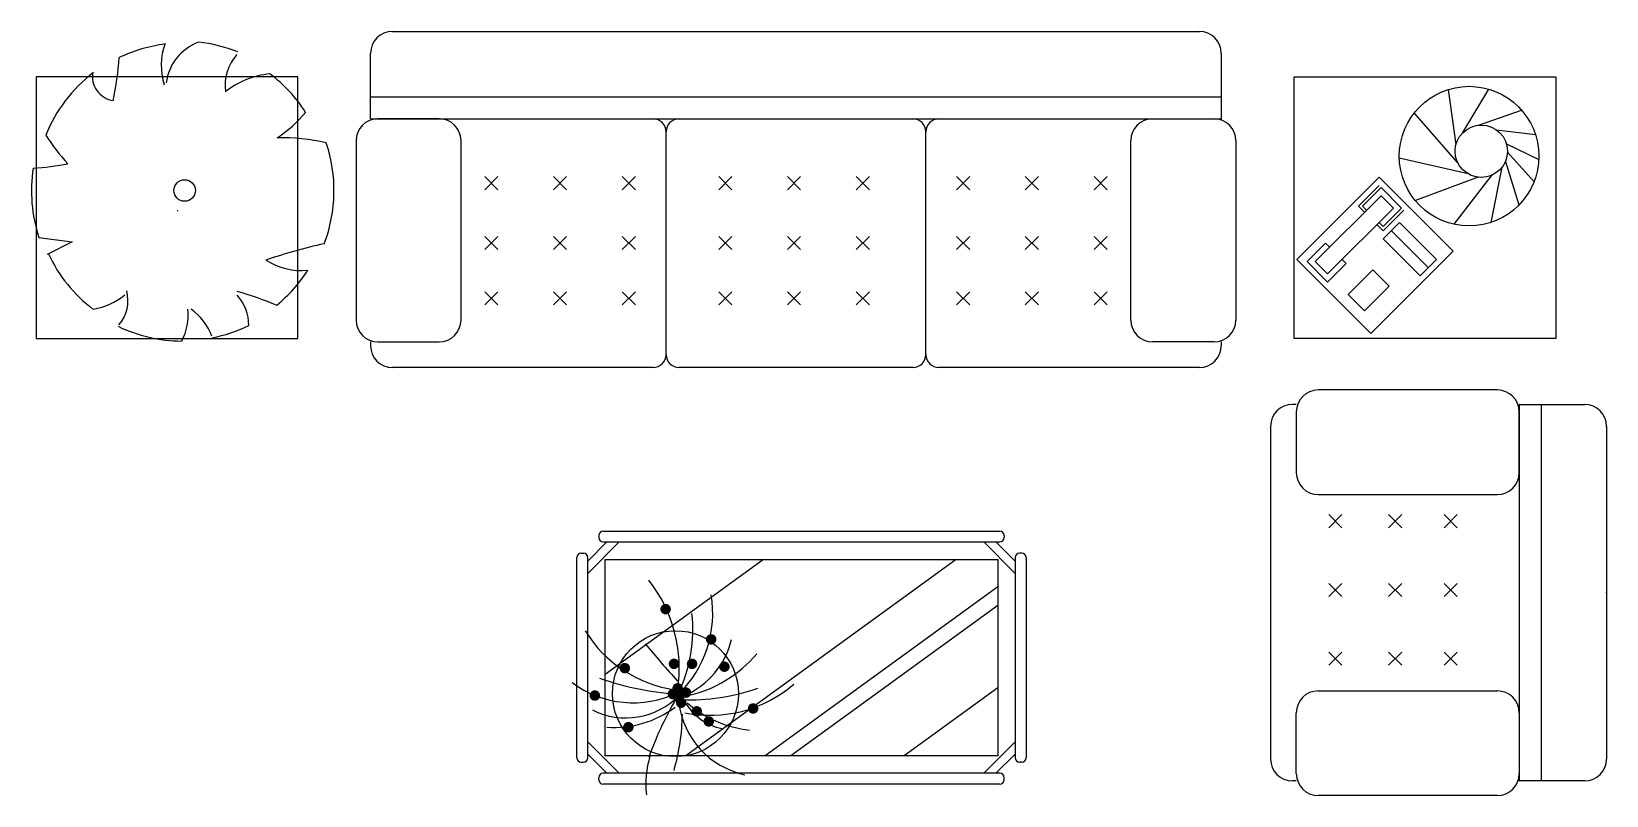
# Model space of a CAD drawing. Header units: millimetres. Extents: x -3494 to 116, y -1647 to 104.
import ezdxf

# ---------------------------------------------------------------- set-up
doc = ezdxf.new("R2010")
doc.units = ezdxf.units.MM
doc.layers.add('Furniture_家具', color=253, linetype='Continuous')
doc.styles.add('DIM_FONT', font='SIMPLEX', dxfattribs={"width": 0.8})

msp = doc.modelspace()

# ---------------------------------------------------------------- linework, layer by layer
at = {"layer": 'Furniture_家具'}
for p, q in [((-2666.9, 103.5), (-816.9, 103.5)), ((-2716.9, -96.5), (-2716.9, 53.5)), ((-766.9, 53.5), (-766.9, -99.3)), ((-2716.9, -46.5), (-766.9, -46.5)), ((-2716.9, -96.5), (-766.9, -96.5)), ((-2559.6, -96.5), (-2700.3, -96.5)), ((-924.1, -96.5), (-783.4, -96.5)), ((-2039.6, -636.5), (-2039.6, -126.5)), ((-1444.1, -636.5), (-1444.1, -126.5)), ((-2750.3, -146.5), (-2750.3, -557.6)), ((-2509.6, -557.6), (-2509.6, -146.5)), ((-974.1, -557.6), (-974.1, -146.5)), ((-733.4, -146.5), (-733.4, -557.6)), ((-2425.1, -259), (-2455.3, -228.8)), ((-2455.3, -259), (-2425.1, -228.8)), ((-2297.7, -259), (-2267.5, -228.8)), ((-2267.5, -259), (-2297.7, -228.8)), ((-2109.9, -259), (-2140.1, -228.8)), ((-2140.1, -259), (-2109.9, -228.8)), ((-1919, -259), (-1888.8, -228.8)), ((-1888.8, -259), (-1919, -228.8)), ((-1731.2, -259), (-1761.4, -228.8)), ((-1761.4, -259), (-1731.2, -228.8)), ((-1603.8, -259), (-1573.6, -228.8)), ((-1573.6, -259), (-1603.8, -228.8)), ((-1343.6, -259), (-1373.8, -228.8)), ((-1373.8, -259), (-1343.6, -228.8)), ((-1216.2, -259), (-1186.1, -228.8)), ((-1186.1, -259), (-1216.2, -228.8)), ((-1028.5, -259), (-1058.6, -228.8)), ((-1058.6, -259), (-1028.5, -228.8)), ((-593.8, -419), (-405.3, -230.4)), ((-405.3, -249.3), (-452.4, -296.4)), ((-405.3, -230.4), (-235.6, -400.1)), ((-400.6, -272.8), (-551.4, -423.7)), ((-400.6, -254), (-443, -296.4)), ((-353.4, -301.1), (-400.6, -254)), ((-400.6, -272.8), (-372.3, -301.1)), ((-523.1, -452), (-372.3, -301.1)), ((-452.4, -296.4), (-438.3, -310.5)), ((-443, -296.4), (-433.6, -305.8)), ((-395.9, -343.5), (-353.4, -301.1)), ((-395.9, -353), (-348.7, -305.8)), ((-410, -338.8), (-395.9, -353)), ((-405.3, -334.1), (-395.9, -343.5)), ((-358.1, -334.1), (-395.9, -371.8)), ((-377, -353), (-292.1, -437.8)), ((-273.3, -419), (-358.1, -334.1)), ((-2425.1, -396.1), (-2455.3, -366)), ((-2455.3, -396.1), (-2425.1, -366)), ((-2267.5, -396.1), (-2297.7, -366)), ((-2297.7, -396.1), (-2267.5, -366)), ((-2109.9, -396.1), (-2140.1, -366)), ((-2140.1, -396.1), (-2109.9, -366)), ((-1919, -396.1), (-1888.8, -366)), ((-1888.8, -396.1), (-1919, -366)), ((-1761.4, -396.1), (-1731.2, -366)), ((-1731.2, -396.1), (-1761.4, -366)), ((-1603.8, -396.1), (-1573.6, -366)), ((-1573.6, -396.1), (-1603.8, -366)), ((-1343.6, -396.1), (-1373.8, -366)), ((-1373.8, -396.1), (-1343.6, -366)), ((-1186.1, -396.1), (-1216.2, -366)), ((-1216.2, -396.1), (-1186.1, -366)), ((-1028.5, -396.1), (-1058.6, -366)), ((-1058.6, -396.1), (-1028.5, -366)), ((-570.3, -423.7), (-527.8, -381.2)), ((-527.8, -381.2), (-518.4, -390.7)), ((-395.9, -371.8), (-311, -456.7)), ((-424.1, -588.7), (-593.8, -419)), ((-523.1, -470.8), (-570.3, -423.7)), ((-551.4, -423.7), (-523.1, -452)), ((-480.7, -428.4), (-523.1, -470.8)), ((-490.1, -419), (-480.7, -428.4)), ((-235.6, -400.1), (-424.1, -588.7)), ((-311, -456.7), (-273.3, -419)), ((-419.4, -442.5), (-476, -499.1)), ((-381.7, -480.2), (-419.4, -442.5)), ((-2425.1, -523.1), (-2455.3, -493)), ((-2455.3, -523.1), (-2425.1, -493)), ((-2267.5, -523.1), (-2297.7, -493)), ((-2297.7, -523.1), (-2267.5, -493)), ((-2109.9, -523.1), (-2140.1, -493)), ((-2140.1, -523.1), (-2109.9, -493)), ((-1919, -523.1), (-1888.8, -493)), ((-1888.8, -523.1), (-1919, -493)), ((-1761.4, -523.1), (-1731.2, -493)), ((-1731.2, -523.1), (-1761.4, -493)), ((-1603.8, -523.1), (-1573.6, -493)), ((-1573.6, -523.1), (-1603.8, -493)), ((-1343.6, -523.1), (-1373.8, -493)), ((-1373.8, -523.1), (-1343.6, -493)), ((-1186.1, -523.1), (-1216.2, -493)), ((-1216.2, -523.1), (-1186.1, -493)), ((-1028.5, -523.1), (-1058.6, -493)), ((-1058.6, -523.1), (-1028.5, -493)), ((-476, -499.1), (-438.3, -536.8)), ((-438.3, -536.8), (-381.7, -480.2)), ((-2716.9, -607.6), (-2716.9, -616.5)), ((-2700.3, -607.6), (-2559.6, -607.6)), ((-783.4, -607.6), (-924.1, -607.6)), ((-766.9, -607.6), (-766.9, -616.5)), ((-2068.7, -666.5), (-2666.9, -666.5)), ((-1473.1, -666.5), (-2010.6, -666.5)), ((-816.9, -666.5), (-1415, -666.5)), ((-133.8, -717.9), (-544.9, -717.9)), ((-594.9, -751.3), (-603.8, -751.3)), ((-83.8, -751.3), (-83.8, -1613.8)), ((-83.8, -751.3), (66.2, -751.3)), ((-33.8, -751.3), (-33.8, -1613.8)), ((-594.9, -767.9), (-594.9, -907.5)), ((-83.8, -907.5), (-83.8, -767.9)), ((-653.8, -801.3), (-653.8, -1563.8)), ((116.2, -801.3), (116.2, -1563.8)), ((-544.9, -957.5), (-133.8, -957.5)), ((-490.3, -1003.5), (-520.4, -1033.7)), ((-490.3, -1033.7), (-520.4, -1003.5)), ((-353.1, -1003.5), (-383.3, -1033.7)), ((-353.1, -1033.7), (-383.3, -1003.5)), ((-226.1, -1003.5), (-256.3, -1033.7)), ((-226.1, -1033.7), (-256.3, -1003.5)), ((-2183.7, -1041.3), (-1274.8, -1041.3)), ((-2175.2, -1066.3), (-2219.2, -1110.3)), ((-2147, -1066.3), (-2219.2, -1138.6)), ((-2193.7, -1051.3), (-2193.7, -1056.3)), ((-2183.7, -1066.3), (-1274.8, -1066.3)), ((-1311.5, -1066.3), (-1239.2, -1138.6)), ((-1283.3, -1066.3), (-1239.2, -1110.3)), ((-1264.8, -1051.3), (-1264.8, -1056.3)), ((-2244.2, -1560.7), (-2244.2, -1101.9)), ((-2234.2, -1091.9), (-2229.2, -1091.9)), ((-2219.2, -1560.7), (-2219.2, -1101.9)), ((-1816.6, -1106.3), (-2179.2, -1369.7)), ((-1374.5, -1106.3), (-1994, -1556.3)), ((-1239.2, -1101.9), (-1239.2, -1560.7)), ((-1224.2, -1091.9), (-1229.2, -1091.9)), ((-1214.2, -1101.9), (-1214.2, -1560.7)), ((-1279.2, -1168.7), (-1812.8, -1556.3)), ((-490.3, -1191.3), (-520.4, -1161.1)), ((-490.3, -1161.1), (-520.4, -1191.3)), ((-353.1, -1161.1), (-383.3, -1191.3)), ((-353.1, -1191.3), (-383.3, -1161.1)), ((-226.1, -1161.1), (-256.3, -1191.3)), ((-226.1, -1191.3), (-256.3, -1161.1)), ((-1279.2, -1211.7), (-1753.7, -1556.3)), ((-490.3, -1318.7), (-520.4, -1348.9)), ((-490.3, -1348.9), (-520.4, -1318.7)), ((-353.1, -1318.7), (-383.3, -1348.9)), ((-353.1, -1348.9), (-383.3, -1318.7)), ((-226.1, -1318.7), (-256.3, -1348.9)), ((-226.1, -1348.9), (-256.3, -1318.7)), ((-1279.2, -1400.3), (-1494, -1556.3)), ((-544.9, -1407.6), (-133.8, -1407.6)), ((-594.9, -1597.2), (-594.9, -1457.6)), ((-83.8, -1457.6), (-83.8, -1597.2)), ((-2147, -1596.3), (-2219.2, -1524)), ((-2175.2, -1596.3), (-2219.2, -1552.3)), ((-1311.5, -1596.3), (-1239.2, -1524)), ((-1283.3, -1596.3), (-1239.2, -1552.3)), ((-2234.2, -1570.7), (-2229.2, -1570.7)), ((-1224.2, -1570.7), (-1229.2, -1570.7)), ((-2193.7, -1611.3), (-2193.7, -1606.3)), ((-1274.8, -1596.3), (-2183.7, -1596.3)), ((-1274.8, -1621.3), (-2183.7, -1621.3)), ((-1264.8, -1611.3), (-1264.8, -1606.3)), ((-594.9, -1613.8), (-603.8, -1613.8)), ((66.2, -1613.8), (-86.6, -1613.8)), ((-133.8, -1647.2), (-544.9, -1647.2))]:
    msp.add_line(p, q, dxfattribs=at)
at = {"layer": 'Furniture_家具', "color": 6}
for p, q in [((-228.8, -155.6), (-245.7, -29.1)), ((-212.9, -128.1), (-153.8, -28.5)), ((-225, -196.5), (-324.4, -82.9)), ((-177.5, -111.2), (-78.6, -76.5)), ((-136.1, -121.9), (-46.7, -132.4)), ((-113.2, -154), (-39, -189.5)), ((-110.8, -173.1), (-49.6, -240.7)), ((-201.1, -222.6), (-358.8, -187.1)), ((-123.4, -207.6), (-148.8, -334)), ((-115.5, -194.2), (-84.4, -293.9)), ((-178.2, -230.4), (-322, -284.1)), ((-146.2, -224.4), (-233.9, -338.2))]:
    msp.add_line(p, q, dxfattribs=at)
at = {"layer": 'Furniture_家具', "color": 3}
for p, q in [((-3477.3, -368.2), (-3401.1, -378.4)), ((-3401.1, -378.4), (-3458, -407.4)), ((-3458, -407.4), (-3458, -407.4))]:
    msp.add_line(p, q, dxfattribs=at)
at = {"layer": 'Furniture_家具'}
for points in [[(-3483.7, -600), (-2883.7, -600), (-2883.7, 0), (-3483.7, 0)], [(0, 0), (0, -600), (-600, -600), (-600, 0)], [(-1279.2, -1106.3), (-1279.2, -1556.3), (-2179.2, -1556.3), (-2179.2, -1106.3)]]:
    msp.add_lwpolyline(points, close=True, dxfattribs=at)
at = {"layer": 'Furniture_家具', "color": 3, "const_width": 12}
for points in [[(-2034.6, -1220.2, 1), (-2046.6, -1220.2, 1)], [(-1930.2, -1289.5, 1), (-1942.2, -1289.5, 1)], [(-2015.4, -1345.5, 1), (-2027.4, -1345.5, 1)], [(-1974.1, -1345.5, 1), (-1986.1, -1345.5, 1)], [(-2128.1, -1355.4, 1), (-2140.1, -1355.4, 1)], [(-1899.9, -1352.1, 1), (-1911.9, -1352.1, 1)], [(-2196.8, -1418.1, 1), (-2208.8, -1418.1, 1)], [(-2018.1, -1414.8, 1), (-2030.1, -1414.8, 1)], [(-2007.1, -1401.6, 1), (-2019.1, -1401.6, 1)], [(-1987.9, -1411.5, 1), (-1999.9, -1411.5, 1)], [(-2004.4, -1421.4, 1), (-2016.4, -1421.4, 1)], [(-1998.9, -1434.6, 1), (-2010.9, -1434.6, 1)], [(-1963.2, -1454.4, 1), (-1975.2, -1454.4, 1)], [(-1834, -1447.8, 1), (-1846, -1447.8, 1)], [(-2119.9, -1490.7, 1), (-2131.9, -1490.7, 1)], [(-1935.7, -1477.5, 1), (-1947.7, -1477.5, 1)]]:
    msp.add_lwpolyline(points, format="xyb", close=True, dxfattribs=at)
at = {"layer": 'Furniture_家具', "color": 6}
for centre, radius in [((-198.8, -182.1), 160), ((-170.8, -170.8), 60)]:
    msp.add_circle(centre, radius, dxfattribs=at)
at = {"layer": 'Furniture_家具', "color": 3}
msp.add_circle((-3143.2, -260.8), 24.7, dxfattribs=at)
at = {"layer": 'Furniture_家具'}
msp.add_circle((-2018.2, -1413.9), 144.3, dxfattribs=at)
at = {"layer": 'Furniture_家具', "color": 3}
for centre, radius, start, end in [((-3146.6, -261), 338.2, 96.9644, 115.6502), ((-3054.1, 26), 142.8, 159.4009, 198.1991), ((-3071.3, -29.2), 115.3, 110.3048, 172.6088), ((-3146.6, -261), 341.7, 68.4723, 84.0764), ((-4009, 95.8), 717.9, 347.8762, 355.8535), ((-2944.5, -19.5), 105.9, 138.1722, 188.1686), ((-3146.6, -261), 339.7, 127.3608, 157.9897), ((-3298.3, 0.9), 56.5, 169.9893, 261.059), ((-2928.7, -187.1), 194.5, 95.6907, 128.3418), ((-3146.6, -261), 333.1, 32.5536, 53.406), ((-3132.6, 149.6), 353.3, 304.807, 319.1464), ((-3137.2, 64.8), 380.2, 211.4685, 224.0218), ((-2915.7, -565), 424.8, 76.7854, 92.0545), ((-3146.6, -261), 345.8, 339.37, 18.4693), ((-3146.6, -261), 347.7, 171.525, 197.9574), ((-3523.6, 359.6), 570.3, 273.3351, 281.4272), ((-2548.3, -1626.4), 1273.6, 102.4549, 108.7135), ((-3146.6, -261), 341.3, 205.1755, 232.7249), ((-2874.8, -293), 151.3, 237.1456, 275.2677), ((-3146.6, -261), 339.1, 309.3248, 327.3902), ((-3374.2, -388.7), 145.4, 278.2849, 310.2797), ((-3357.3, -513.1), 84.2, 319.04, 15.1445), ((-3095.8, -568.5), 99.6, 359.0349, 42.9546), ((-3325.6, -1505.4), 1057.6, 68.0901, 73.3603), ((-3260.4, -547.4), 125.1, 332.1872, 6.7225), ((-3203.9, -639.6), 130.8, 20.2589, 54.6132), ((-3146.6, -261), 344.9, 244.4144, 269.4679), ((-3146.6, -261), 343.9, 281.0979, 295.9233), ((-2334.6, -1355.4), 325.2, 351.2496, 38.2333), ((-2192.4, -1229.5), 259.7, 314.4861, 9.3762), ((-2323.8, -1266), 345.5, 335.0888, 5.9637), ((-1979.4, -1120.3), 287.3, 211.315, 262.1378), ((-697.2, -171.7), 1790, 219.0488, 222.6799), ((-2074.4, -1244.4), 190.4, 294.0956, 346.2953), ((-2054.1, -1134.4), 291.3, 283.0452, 319.7766), ((-2115, -1200.4), 234.4, 233.3231, 295.7633), ((-1977.8, -773.1), 642.2, 250.5249, 267.8244), ((-1990.3, -925.8), 502.4, 268.3286, 288.729), ((-1938.5, -1170.7), 292.8, 258.5516, 310.9815), ((-2131.7, -1300.7), 168.8, 242.9909, 315.9102), ((-1315.9, -1832.3), 810.4, 148.9873, 160.361), ((-1819.2, -1411.1), 192.6, 186.9904, 258.0284), ((-1886.2, -1370.3), 126.2, 208.8901, 258.4579), ((-1820.5, -1240), 258.8, 228.7581, 263.8624), ((-2158.6, -1258.5), 232.8, 265.8741, 306.9558), ((-2492, -1453.4), 489.9, 343.8561, 359.1105), ((-1866.8, -1621), 219.3, 162.9456, 186.4814)]:
    msp.add_arc(centre, radius, start, end, dxfattribs=at)
at = {"layer": 'Furniture_家具'}
for centre, radius, start, end in [((-2666.9, 53.5), 50, 90, 180), ((-816.9, 53.5), 50, 0, 90), ((-2700.3, -146.5), 50, 90, 180), ((-2559.6, -146.5), 50, 0, 90), ((-2069.6, -126.5), 30, 0, 90), ((-2009.6, -126.5), 30, 90, 180), ((-1474.1, -126.5), 30, 0, 90), ((-1414.1, -126.5), 30, 90, 180), ((-924.1, -146.5), 50, 90, 180), ((-783.4, -146.5), 50, 0, 90), ((-2700.3, -557.6), 50, 180, 270), ((-2559.6, -557.6), 50, 270, 0), ((-924.1, -557.6), 50, 180, 270), ((-783.4, -557.6), 50, 270, 0), ((-2666.9, -616.5), 50, 180, 270), ((-2069.6, -636.5), 30, 270, 0), ((-2009.6, -636.5), 30, 180, 270), ((-1474.1, -636.5), 30, 270, 0), ((-1414.1, -636.5), 30, 180, 270), ((-816.9, -616.5), 50, 270, 0), ((-544.9, -767.9), 50, 90, 180), ((-133.8, -767.9), 50, 0, 90), ((-603.8, -801.3), 50, 90, 180), ((66.2, -801.3), 50, 0, 90), ((-544.9, -907.5), 50, 180, 270), ((-133.8, -907.5), 50, 270, 0), ((-2183.7, -1051.3), 10, 90, 180), ((-1274.8, -1051.3), 10, 0, 90), ((-2183.7, -1056.3), 10, 180, 270), ((-1274.8, -1056.3), 10, 270, 0), ((-2234.2, -1101.9), 10, 90, 180), ((-2229.2, -1101.9), 10, 0, 90), ((-1229.2, -1101.9), 10, 90, 180), ((-1224.2, -1101.9), 10, 0, 90), ((-544.9, -1457.6), 50, 90, 180), ((-133.8, -1457.6), 50, 0, 90), ((-2234.2, -1560.7), 10, 180, 270), ((-2229.2, -1560.7), 10, 270, 0), ((-1229.2, -1560.7), 10, 180, 270), ((-1224.2, -1560.7), 10, 270, 0), ((-603.8, -1563.8), 50, 180, 270), ((66.2, -1563.8), 50, 270, 0), ((-2183.7, -1606.3), 10, 90, 180), ((-2183.7, -1611.3), 10, 180, 270), ((-1274.8, -1606.3), 10, 0, 90), ((-1274.8, -1611.3), 10, 270, 0), ((-544.9, -1597.2), 50, 180, 270), ((-133.8, -1597.2), 50, 270, 0)]:
    msp.add_arc(centre, radius, start, end, dxfattribs=at)

# ---------------------------------------------------------------- texts
at = {"layer": 'Furniture_家具', "style": 'DIM_FONT', "width": 0.8, "flags": 9}
for tag, p, s, rotation in [('YSIZE', (-1741.9, 103.5), '770', 180), ('XSIZE', (-1741.9, 103.5), '2017', 180), ('YSIZE', (116.2, -1182.6), '770', 90), ('XSIZE', (116.2, -1182.6), '929', 90)]:
    msp.add_attdef(tag, p, s, height=0.5, rotation=rotation, dxfattribs=at)
at = {"layer": 'Furniture_家具', "color": 3, "style": 'DIM_FONT', "text_generation_flag": 4, "width": 0.8, "flags": 9}
for tag, s in [('YSIZE', '672'), ('XSIZE', '685')]:
    msp.add_attdef(tag, (-3158.9, -306.5), s, height=0.5, rotation=270, dxfattribs=at)

doc.saveas('drawing.dxf')
